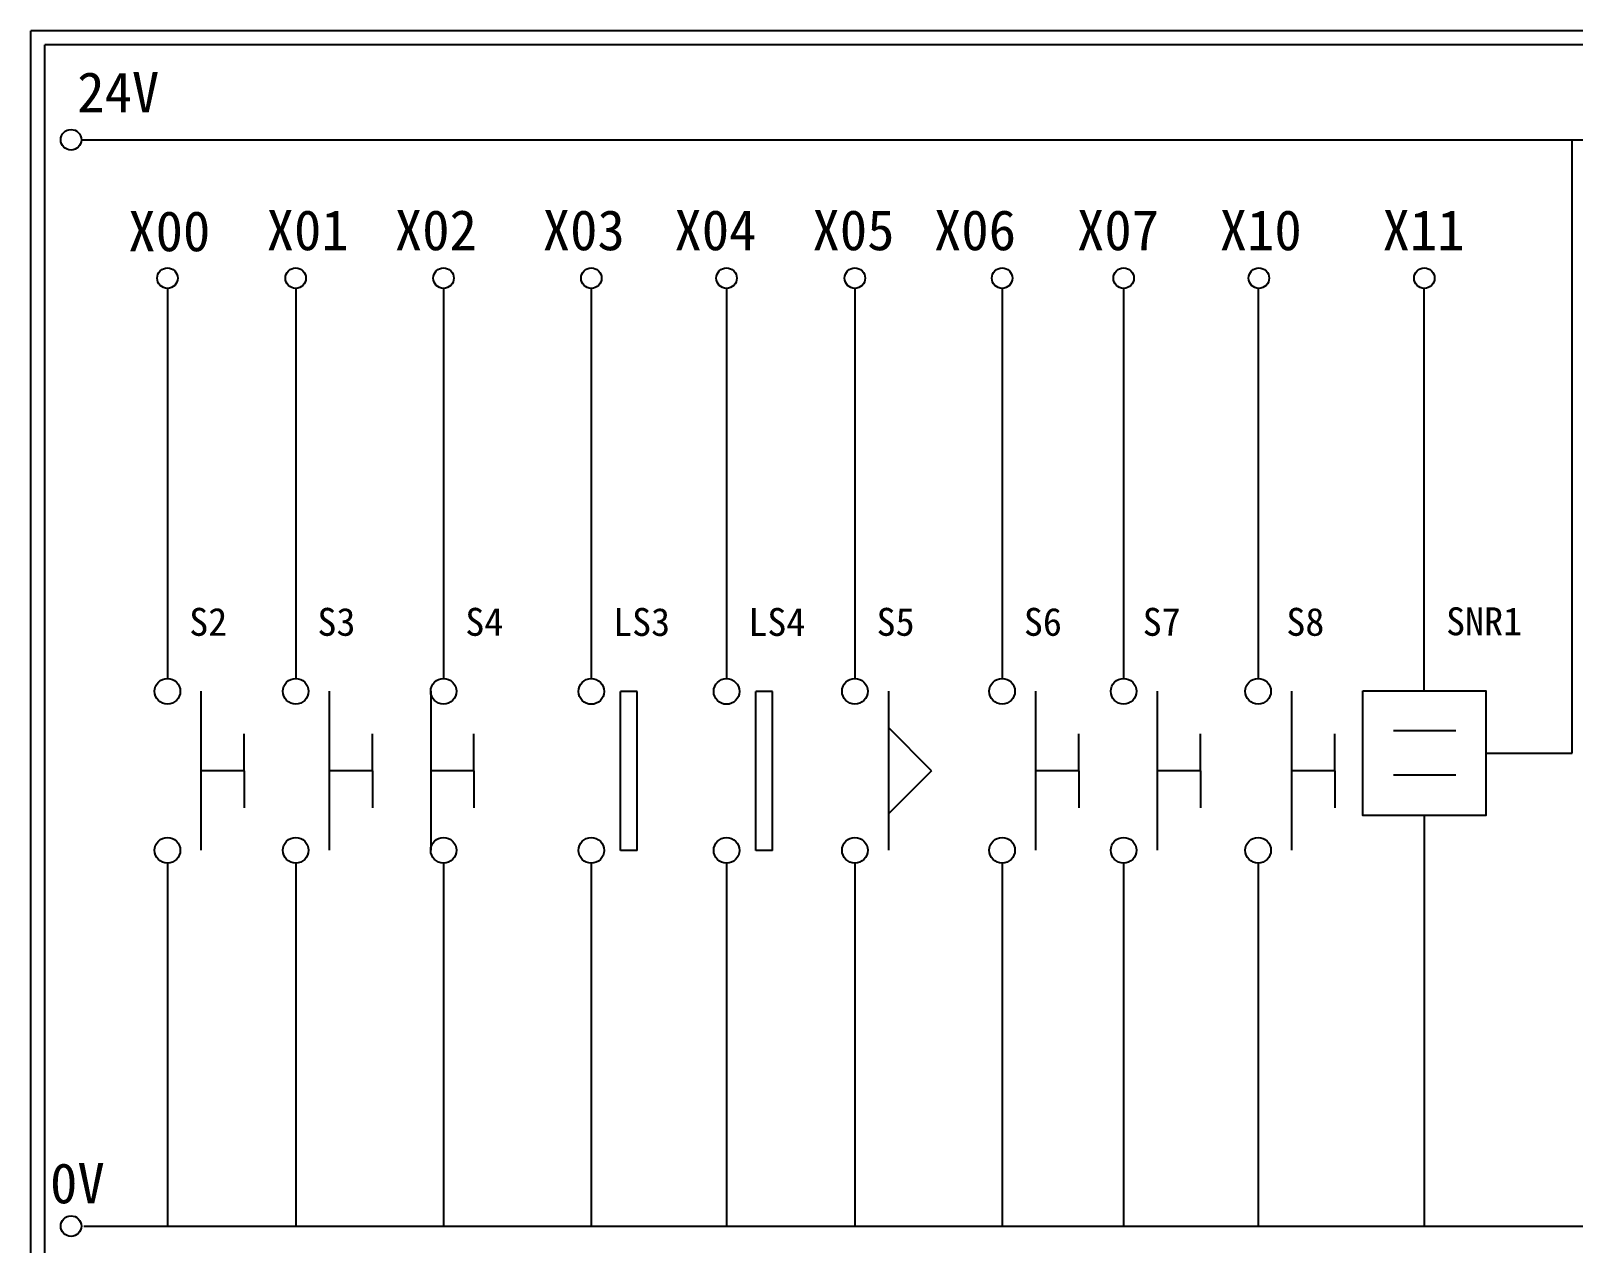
# Model space of a CAD drawing. Extents: x 325 to 612, y 3 to 207.
# Drawn here: x 325.3 to 463.4, y 98.4 to 207 of the extents above; entities that cross this region are included whole.
import ezdxf

# ---------------------------------------------------------------- set-up
doc = ezdxf.new("R2010")
doc.units = 0
doc.layers.get('0').update_dxf_attribs({"linetype": 'CONTINUOUS'})
doc.layers.add('圖框層', color=7, linetype='CONTINUOUS')
doc.layers.add('標尺寸層', color=3, linetype='CONTINUOUS')
doc.styles.add('STSL', font='KAIU.TTF')

msp = doc.modelspace()

# ---------------------------------------------------------------- linework, layer by layer
for p, q in [((463.31, 142.31), (463.31, 197.22)), ((450.08, 147.89), (450.08, 183.91)), ((379.61, 147.83), (378.11, 147.83)), ((391.72, 147.83), (390.22, 147.83)), ((344.42, 140.73), (344.42, 144.04)), ((355.9, 140.73), (355.9, 144.04)), ((364.98, 140.73), (364.98, 144.04)), ((455.6, 142.31), (463.31, 142.31)), ((344.42, 140.73), (344.42, 137.42)), ((355.9, 140.73), (355.9, 137.42)), ((364.98, 140.73), (364.98, 137.42)), ((450.08, 136.73), (450.08, 99.96)), ((379.61, 133.6), (378.11, 133.6)), ((391.72, 133.6), (390.22, 133.6))]:
    msp.add_line(p, q)
at = {"color": 7}
for p, q in [((419.15, 140.73), (419.15, 144.04)), ((430.03, 140.73), (430.03, 144.04)), ((442.07, 140.72), (442.07, 144.03)), ((419.15, 140.73), (419.15, 137.42)), ((430.03, 140.73), (430.03, 137.42)), ((442.07, 140.72), (442.07, 137.41))]:
    msp.add_line(p, q, dxfattribs=at)
msp.add_lwpolyline([(444.57, 147.89), (455.6, 147.89), (455.6, 136.73), (444.57, 136.73)], close=True)
at = {"layer": '圖框層', "color": 7}
for p, q in [((612.32, 206.97), (325.32, 206.97)), ((325.32, 3), (325.32, 206.97)), ((611.07, 205.72), (326.57, 205.72)), ((326.57, 4.25), (326.57, 205.72))]:
    msp.add_line(p, q, dxfattribs=at)
at = {"layer": '標尺寸層', "color": 7}
for p, q in [((329.84, 197.22), (607.44, 197.22)), ((337.55, 183.91), (337.55, 148.99)), ((349.03, 183.91), (349.03, 148.99)), ((362.27, 183.91), (362.27, 148.99)), ((375.5, 183.91), (375.5, 148.99)), ((387.61, 183.91), (387.61, 148.99)), ((399.1, 183.91), (399.1, 148.99)), ((412.28, 183.91), (412.28, 148.99)), ((423.16, 183.91), (423.16, 148.99)), ((435.2, 183.91), (435.2, 148.99)), ((340.55, 147.84), (340.55, 133.61)), ((352.03, 147.84), (352.03, 133.61)), ((361.12, 147.84), (361.12, 133.61)), ((378.11, 133.6), (378.11, 147.83)), ((379.61, 133.6), (379.61, 147.83)), ((390.22, 133.6), (390.22, 147.83)), ((391.72, 133.6), (391.72, 147.83)), ((402.1, 147.84), (402.1, 133.61)), ((415.28, 147.84), (415.28, 133.61)), ((426.16, 147.84), (426.16, 133.61)), ((438.2, 147.84), (438.2, 133.61)), ((447.32, 144.34), (452.89, 144.34)), ((344.42, 140.73), (340.55, 140.73)), ((355.9, 140.73), (352.03, 140.73)), ((364.98, 140.73), (361.12, 140.73)), ((419.15, 140.73), (415.28, 140.73)), ((430.03, 140.73), (426.16, 140.73)), ((442.07, 140.72), (438.2, 140.72)), ((447.32, 140.37), (452.89, 140.37)), ((337.55, 132.46), (337.55, 99.96)), ((349.03, 132.46), (349.03, 99.96)), ((362.27, 132.46), (362.27, 99.96)), ((375.5, 132.46), (375.5, 99.96)), ((375.5, 132.45), (375.5, 99.96)), ((387.61, 132.46), (387.61, 99.96)), ((387.61, 132.45), (387.61, 99.96)), ((399.1, 132.46), (399.1, 99.96)), ((412.28, 132.46), (412.28, 99.96)), ((423.16, 132.46), (423.16, 99.96)), ((435.2, 132.46), (435.2, 99.95)), ((330.05, 99.96), (607.92, 99.96))]:
    msp.add_line(p, q, dxfattribs=at)
at = {"layer": '標尺寸層'}
for q in [(402.1, 144.59), (402.1, 136.86)]:
    msp.add_line((405.97, 140.73), q, dxfattribs=at)
at = {"layer": '標尺寸層', "color": 7}
for centre, radius in [((328.92, 197.22), 0.92), ((337.55, 184.83), 0.92), ((349.03, 184.83), 0.92), ((362.27, 184.83), 0.92), ((375.5, 184.83), 0.92), ((387.61, 184.83), 0.92), ((399.1, 184.83), 0.92), ((412.28, 184.83), 0.92), ((423.16, 184.83), 0.92), ((435.27, 184.83), 0.92), ((450.08, 184.83), 0.92), ((337.55, 147.84), 1.15), ((349.03, 147.84), 1.15), ((362.27, 147.84), 1.15), ((375.5, 147.83), 1.15), ((387.61, 147.83), 1.15), ((399.1, 147.84), 1.15), ((412.28, 147.84), 1.15), ((423.16, 147.84), 1.15), ((435.2, 147.84), 1.15), ((337.55, 133.61), 1.15), ((349.03, 133.61), 1.15), ((362.27, 133.61), 1.15), ((375.5, 133.6), 1.15), ((387.61, 133.6), 1.15), ((399.1, 133.61), 1.15), ((412.28, 133.61), 1.15), ((423.16, 133.61), 1.15), ((435.2, 133.61), 1.15), ((328.92, 99.96), 0.92)]:
    msp.add_circle(centre, radius, dxfattribs=at)

# ---------------------------------------------------------------- texts
at = {"layer": '圖框層', "color": 4, "style": 'STSL'}
for s, height, p in [('24V', 3.6, (329.47, 199.68)), ('X00', 3.6, (334.04, 187.24)), ('X01', 3.6, (346.43, 187.33)), ('X02', 3.6, (357.91, 187.33)), ('X03', 3.6, (371.15, 187.33)), ('X04', 3.6, (382.94, 187.33)), ('X05', 3.6, (395.3, 187.33)), ('X06', 3.6, (406.18, 187.33)), ('X07', 3.6, (418.98, 187.33)), ('X10', 3.6, (431.76, 187.33)), ('X11', 3.6, (446.34, 187.33)), ('S2', 2.5, (339.5, 152.81)), ('S3', 2.5, (350.98, 152.81)), ('S4', 2.5, (364.22, 152.81)), ('LS3', 2.5, (377.45, 152.8)), ('LS4', 2.5, (389.56, 152.8)), ('S5', 2.5, (401.04, 152.81)), ('S6', 2.5, (414.23, 152.81)), ('S7', 2.5, (424.87, 152.81)), ('S8', 2.5, (437.73, 152.81)), ('SNR1', 2.5, (452.03, 152.86)), ('0V', 3.6, (327.04, 102))]:
    msp.add_text(s, height=height, dxfattribs=at).set_placement(p)

doc.saveas('drawing.dxf')
